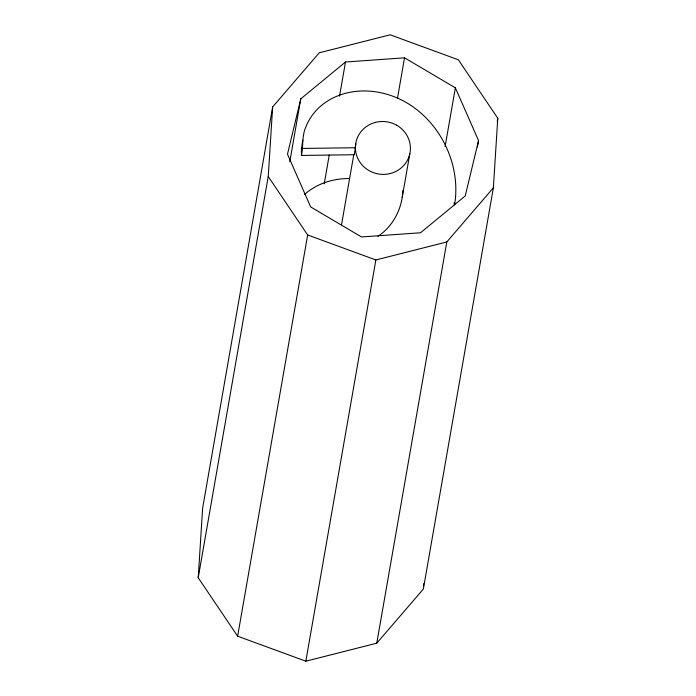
<?xml version="1.0" encoding="UTF-8"?>
<svg xmlns="http://www.w3.org/2000/svg" width="696" height="696" viewBox="0 0 696 696"><rect width="100%" height="100%" fill="white"/><g stroke="black" fill="none" stroke-linecap="round" stroke-linejoin="round"><path stroke-width="1.04" d="M402.688 193.41L402.845 190.504M198.221 577.75L202.632 508.167L272.658 106.94L319.229 52.809L390.16 34.8L458.36 59.795L497.779 118.25L493.368 187.833L423.342 589.06L376.771 643.191L305.84 661.2L237.64 636.205L198.221 577.75L268.238 176.523L272.658 106.94M423.542 585.849L423.681 583.709M454.149 204.276L454.262 202.493M377.876 236.353C391.97 227.105 400.957 211.036 402.575 194.375M454.558 204.929C462.927 155.669 429.371 101.947 379.39 92.464C359.24 88.401 336.847 92.359 320.952 105.905C314.383 111.517 309.12 118.677 305.962 126.733C301.725 135.816 303.447 145.951 301.481 155.434L354.281 154.738L355.934 143.75M289.797 161.785L300.785 98.823L345.494 62.014L404.533 57.812L455.358 87.826L478.543 140.592L477.421 146.995M237.64 636.205L307.667 234.978L268.238 176.523M324.232 183.84L329.278 154.921M339.535 96.161L345.494 62.014M341.545 224.695L353.803 154.486M397.459 98.371L404.533 57.812M305.84 661.2L375.866 259.973L446.797 241.964L493.368 187.833M409.814 153.79L402.236 197.273M445.109 146.525L455.358 87.826M376.771 643.191L446.797 241.964M497.24 121.382L497.779 118.25M302.743 140.061L301.411 149.231L301.481 155.434M300.785 98.823L287.483 154.181L310.668 206.938L361.494 236.953L420.532 232.76L465.241 195.95L478.543 140.592M304.43 194.584C316.637 183.57 333.306 178.306 349.601 178.576M302.708 148.431L355.499 147.735M307.667 234.978L375.866 259.973M396.659 125.228A27.544 26.422 9.9 0 0 355.395 147.213A27.666 26.535 9.9 0 0 355.404 148.318A27.544 26.422 9.9 0 0 396.981 170.868A27.544 26.422 9.9 0 0 396.659 125.228"/></g></svg>
